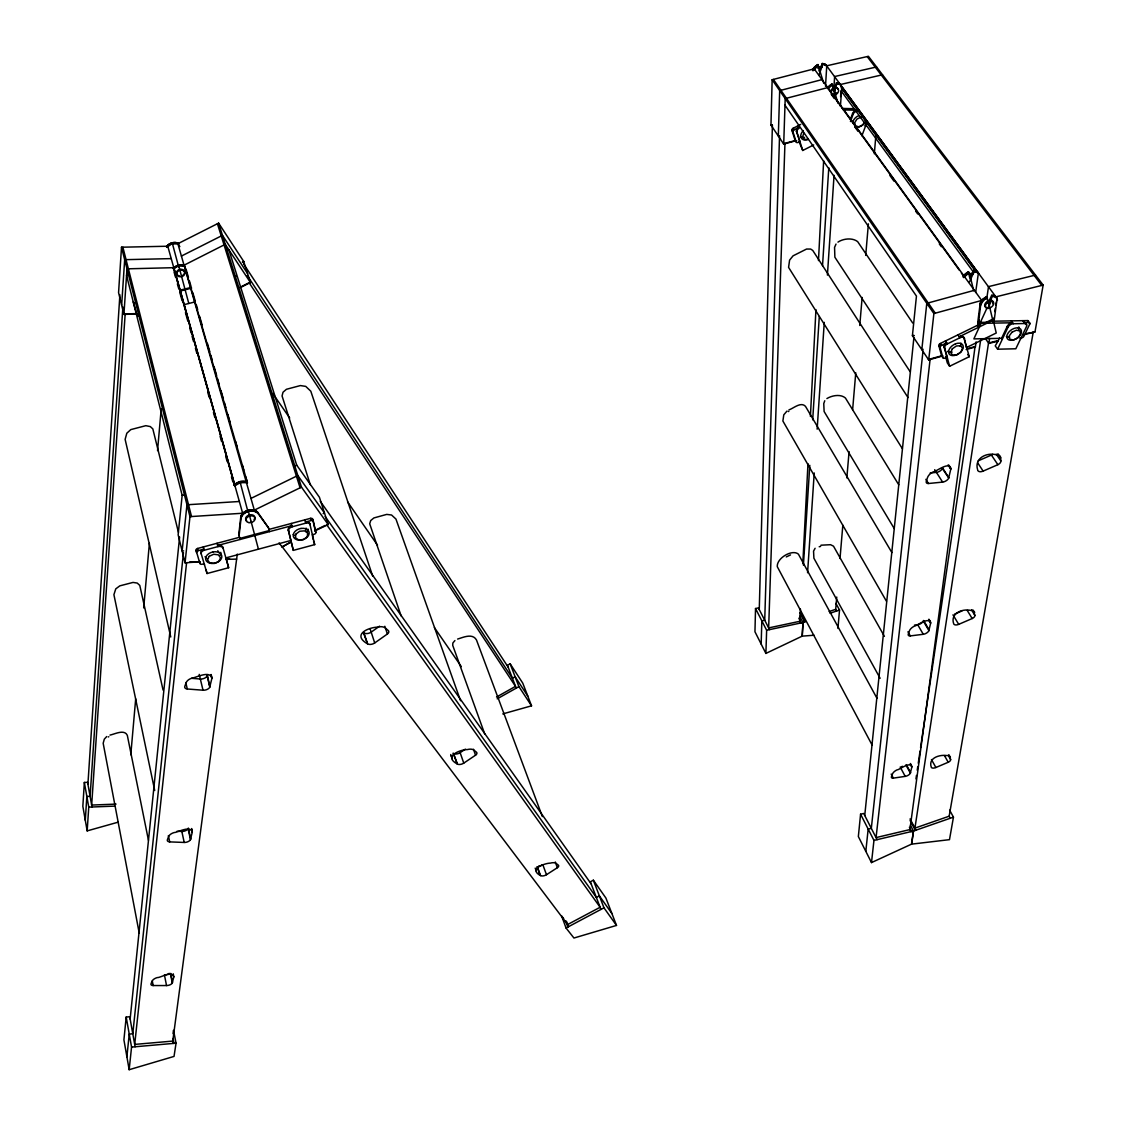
<?xml version="1.0" encoding="UTF-8"?>
<svg xmlns="http://www.w3.org/2000/svg" width="1126" height="1126" viewBox="0 0 1126 1126"><rect width="100%" height="100%" fill="white"/><g stroke="black" fill="none" stroke-linecap="round" stroke-linejoin="round"><path stroke-width="1.5" d="M769.537 629.631L758.403 607.913L755.532 608.519L754.955 631.756L765.891 653.418L802.092 636.19L803.035 622.509L799.699 616.302M800.727 124.437L793.07 128.308A1.759 1.267 -37.7 0 0 791.93 130.334L795.153 140.44A1.759 1.267 -37.4 0 0 795.42 140.863L783.71 144.058L770.958 125.056L772.154 79.735L814.197 68.841L981.689 300.445L933.89 313.563L928.711 359.926L941.857 356.168A1.985 1.253 -33.5 0 1 941.589 355.76L938.831 345.626A1.985 1.253 -33.7 0 1 940.252 343.514L978.395 324.837L979.099 319.643M759.262 609.588L772.408 125.113L771.197 125.422M761.162 644.058L761.838 620.862L764.723 620.243L779.544 135.725L778.319 136.021L779.685 90.615L821.994 79.622M765.891 653.418L766.637 630.25L755.532 608.519M783.71 144.058L785.202 98.581L827.694 87.617M804.752 621.918L799.798 612.6L805.343 621.721L802.993 622.523L802.303 636.134L814.028 635.233M800.713 623.002L799.812 621.299L800.445 609.039M802.81 563.507L807.975 463.701M810.41 416.423L815.942 309.608M818.475 260.585L823.641 160.779M825.513 86.252L826.751 65.787L825.935 64.844L822.262 63.492L819.475 71.459M92.008 807.004L87.575 782.331L84.351 782.443L82.845 806.286L87.166 830.889L118.174 822.163M242.681 513.343L167.76 246.228L121.509 247.213L118.568 292.647L123.916 314.393L137.02 313.999M803.415 565.125L809.791 465.334M812.69 419.815L819.292 316.533M822.529 265.764L828.792 167.732M833.873 88.377L834.619 76.54L876.577 66.955M85.294 820.249L86.843 796.462L90.094 796.335L122.889 306.934M87.912 784.245L119.891 294.787M121.65 305.202L124.676 259.684L171.236 258.614M87.166 830.889L88.757 807.131L84.351 782.443M123.916 314.393L126.999 268.832L173.784 267.678L234.898 485.587M807.581 572.74L814.225 472.948M817.152 429.175L824.26 322.374M827.413 275.11L834.056 175.304M840.39 84.52L882.531 74.766M840.601 96.597L841.038 91.347M977.565 469.528C974.173 457.944 987.023 452.145 996.369 454.834A7.91 4.659 -31.9 0 1 1000.676 457.818L1000.845 460.97A3.702 2.182 -31.9 0 1 997.875 464.686L983.139 471.104A5.531 3.265 -31.7 0 1 977.762 470.443L977.664 470.147M836.632 611.01L835.703 609.307L836.745 597.047M840.01 558.496L842.825 525.209M846.836 477.917L849.074 451.625M852.635 409.582L855.76 372.79M859.757 325.484L862.136 297.447M865.711 255.405L868.385 223.863M874.325 153.783L875.803 136.26M130.785 754.758L135.697 698.824M143.692 607.927L149.392 543.253M157.541 450.611L161.229 408.654M837.927 628.421L839.532 610.01L835.886 603.395M135.12 1046.772L129.729 1016.75L126.196 1017.045L123.916 1039.833L129.166 1069.7L174.023 1056.427L176.05 1043.183L173.531 1030.318L173.024 1033.64M877.112 839.658L863.698 813.479L860.574 814.211L858.35 836.548L871.496 862.586L911.469 844.176L913.496 831.044L910.47 825.442M127.942 275.42L126.548 275.434L182.159 495.327L178.147 534.794L185.044 562.831L199.795 561.804L189.745 561.973M130.137 1019.072L179.611 536.975M126.9 1056.779L129.237 1034.09L132.784 1033.781L183.468 552.627M928.711 359.926L912.412 335.675L916.451 296.096L784.977 105.182M864.74 815.505L913.904 337.504M988.121 303.035L991.668 295.322L995.159 296.138L997.087 298.517L994.357 319.094L992.907 322.191M129.166 1069.7L131.559 1047.081L126.196 1017.045M185.044 562.831L189.97 516.637L121.509 247.213M173.84 976.861C171.785 970.373 160.314 977.959 157.161 977.607A6.869 3.674 -13.5 0 0 152.052 981.267L151.081 983.702A3.223 1.717 -13.4 0 0 153.178 985.546L166.535 985.56A4.8 2.562 -13.6 0 0 172.123 983.308L173.84 976.861L173.221 973.807M865.81 851.326L868.174 829.074L871.313 828.342L922.996 351.045M192.25 832.339C190.505 824.795 177.486 832.663 174.136 832.564A7.474 4.391 -13.3 0 0 168.534 836.731L167.45 839.616A3.505 2.055 -13.2 0 0 169.702 841.896L184.214 842.445A5.222 3.054 -13.6 0 0 190.294 839.982L192.25 832.339L191.589 828.863M211.857 678.485C210.52 669.815 195.811 677.782 192.208 678.063A8.093 5.222 -13.4 0 0 186.086 682.806L184.861 686.198A3.8 2.449 -13.3 0 0 187.296 688.999L203.018 690.21A5.658 3.645 -13.7 0 0 209.633 687.507L211.857 678.485L211.111 674.896M871.496 862.586L873.959 840.404L860.574 814.211M911.863 766.947C909.935 760.852 899.407 770.029 897.014 769.888A6.489 3.35 -26.1 0 0 892.411 774.111L891.51 776.616A3.04 1.576 -26 0 0 893.34 778.122L905.22 776.377A4.546 2.336 -26.2 0 0 910.23 773.449L911.863 766.947L910.441 764.005M238.782 534.554L240.753 517.031C242.329 510.205 253.097 507.319 257.854 512.499L268.509 527.841L258.178 513.625C253.42 508.459 242.653 511.331 241.077 518.171L239.092 535.68L238.782 534.554L239.838 538.411L269.198 530.571L268.171 526.715M930.639 623.213C929.006 616.006 916.831 626.042 914.411 626.14A7.15 3.997 -28.2 0 0 909.344 631.039L908.33 634.022A3.35 1.872 -28.1 0 0 910.315 635.909L923.278 634.29A5.011 2.787 -28.3 0 0 928.767 630.982L930.639 623.213L929.063 620.144M950.78 469.106C949.922 460.196 935.03 472.498 933.088 471.963A7.882 4.729 -31 0 0 927.5 477.635L926.36 481.168A3.688 2.21 -30.8 0 0 928.5 483.504L942.617 482.097A5.517 3.294 -31.1 0 0 948.627 478.353L950.78 469.106L948.092 464.954M305.85 530.515L306.131 528.122M979.733 326.737L977.762 322.275L980.225 303.091L982.688 299.389L986.7 296.617L988.895 303.865M979.085 325.822L978.452 323.261L980.69 304.822L983.392 300.361L987.418 297.588M173.221 1043.436L172.771 1041.086L236.629 559.129L226.34 559.326L229.718 559.087M236.629 559.129L237.304 554.105M910.976 831.65L909.892 829.595L975.074 346.526L968.923 348.244M966.164 349.553L975.398 346.991L976.087 341.896M953.455 817.138L913.453 831.058L911.694 844.12L949.485 839.658L953.455 817.138L949.626 810.157M975.637 292.464L978.41 272.928M915.959 778.896L916.465 775.42M917.24 770.198L917.746 766.722M918.267 763.231L920.055 751.056M920.575 747.565L980.605 340.277M986.995 296.997L988.515 286.623L1035.512 275.068M988.515 342.994L914.931 828.117L949.162 816.195L1033.288 331.818L1034.991 331.917L1023.576 334.788M999.494 337.997L998.002 341.164L988.839 343.458L989.613 338.335M995.919 296.842L1043.155 285.089L868.428 56.3L826.751 65.787M994.751 311.592L995.3 308.341M995.848 305.076L996.397 301.824M1034.991 331.917L1043.155 285.089M803.781 133.135L802.641 136.837L804.555 139.385L808.384 139.286M812.55 70.628L814.492 67.096L817.884 64.548L823.711 83.197M818.968 70.755L820.432 66.561A4.11 2.998 -40 0 1 822.022 67.081M818.869 75.456L822.796 64.224L822.262 63.492M833.536 90.924L836.421 82.86L839.109 83.451L840.855 85.238M834.099 91.628L836.97 83.62L836.421 82.86M833.606 95.161L835.619 87.406A4.166 2.998 -39.5 0 1 838.04 89.25M942.701 468.078L948.838 477.959L942.406 468.641A5.503 3.308 -31.2 0 1 936.424 472.385L930.175 472.99M850.44 119.314L852.579 113.501A4.011 2.843 -39 0 1 856.281 110.32M850.454 121.524L853.128 114.261A4.011 2.843 -38.9 0 1 857.308 110.995M861.897 135.796L866.626 123.184M227.719 250.493L228.916 249.873L296.715 465.151L319.418 497.27L328.187 524.561L315.153 530.768A1.985 1.379 -16.9 0 0 315.181 530.205L312.662 519.199A1.985 1.393 -16.9 0 0 310.438 518.354L268.875 529.445L269.508 531.627M818.419 65.294L813.31 70.628L812.775 69.896M969.81 276.377L971.105 273.463A4.645 2.984 -35.6 0 1 972.808 273.942M969.81 278.713L973.497 270.451L977.861 272.168M969.19 282.584L974.187 271.394L973.497 270.451M977.495 326.188L978.916 323.106M1002.295 339.278L1001.591 338.307L1007.263 326.315A4.546 2.815 -34.8 0 1 1012.626 322.768L981.028 323.345L980.366 322.416L987.22 307.511L987.896 308.425L991.246 301.135L990.584 300.206A4.715 2.97 -35.1 0 1 992.78 303.809M989.233 303.133L992.386 296.293L991.668 295.322M981.028 323.345L973.863 338.898L1001.591 338.307M998.002 341.164L995.243 345.879L997.608 349.201L1015.821 348.779L1026.574 326.399A3.857 2.365 -34.9 0 0 1024.857 323.528L1022.76 320.671M997.608 349.201L1007.967 327.286A4.546 2.815 -34.8 0 1 1013.33 323.739L1024.857 323.528M1026.124 324.682A3.842 2.365 -35 0 0 1024.139 322.557L1028.925 322.458A1.999 1.225 -35 0 1 1029.811 323.964L1023.858 336.336A1.999 1.225 -34.7 0 1 1021.493 337.884M923.419 620.933L923.151 621.411A4.983 2.801 -28.4 0 1 922.813 621.876M166.507 246.974C168.83 242.639 175.22 241.119 179.301 243.793M824.767 400.757L823.753 403.601L824.119 411.511L894.283 528.643M864.163 122.621L862.657 125L858.744 126.816L855.464 125.845L854.733 122.621L856.985 119.046L860.911 117.217M963.448 275.884L967.741 272.14L969.289 272.661L963.645 277.587L962.955 276.644M834.352 90.924L831.987 83.943L827.526 87.87L959.324 270.198M828.074 88.63L832.55 84.703M836.013 244.075L834.563 247.396L834.873 257.221L910.132 371.679M177.95 243.047L178.189 243.892L171.645 243.878L167.112 247.171L166.873 246.312M173.123 268.621L177.711 265.314L184.34 265.3L247.495 482.941M233.842 485.362L239.979 481.576L247.185 481.844L245.721 476.777M815.111 548.278L813.549 551.135L813.901 558.215L880.124 678.288M185.297 266.496L180.484 265.623L176.374 266.82L173.826 268.861L173.573 267.988M246.721 482.632L240.288 482.66L234.672 485.813L174.051 269.677M454.918 640.553L452.849 643.03L452.722 645.367L484.771 734.096M787.004 411.046L783.795 414.818L782.88 421.011L886.458 601.27M106.731 736.531L104.31 739.163L103.17 743.244L139.258 933.271M837.955 242.104C843.416 238.515 852.382 237.516 857.66 241.64L912.707 323.007M379.603 626.169L371.186 632.122A5.531 3.617 -17.9 0 1 364.289 633.15L363.332 632.516L367.78 644.002A5.56 3.603 -18 0 0 374.705 642.96L387.4 633.994A3.716 2.421 -18.4 0 0 388.104 630.391L385.444 628.097A7.938 5.166 -18.2 0 0 377.97 627.112C367.864 627.379 351.847 634.754 367.414 643.805L363.923 632.953M826.892 398.562C832.072 395.409 840.629 393.833 845.429 398.013L898.745 484.785M456.692 763.667C443.236 756.01 460.787 749.466 467.431 749.564A7.235 4.307 -19.5 0 1 474.06 750.226L476.34 752.112A3.392 2.013 -19.6 0 1 475.552 755.194L463.771 763.118A5.067 3.012 -19.3 0 1 457.522 764.174L453.088 753.195L453.919 753.702A5.039 3.012 -19.3 0 0 460.14 752.675L465.348 749.156M546.476 874.705L557.384 867.696A3.082 1.675 -20.5 0 0 558.229 865.064L556.272 863.515A6.587 3.575 -20.4 0 0 550.375 863.121C544.759 863.163 527.756 869.173 540.846 875.732A4.617 2.491 -20.2 0 0 546.476 874.705L542.831 864.698A4.588 2.505 -20.2 0 1 542.296 865.007M502.787 713.912L531.542 705.819L522.76 683.13L510.148 663.819L507.46 665.339L516.201 688.169M496.51 697.036L515.511 686.367L249.113 282.71L240.274 287.158M497.185 698.838L518.917 686.635L510.148 663.819M563.619 918.534L561.649 916.015L566.04 928.007L573.95 938.028L616.499 925.431L605.901 898.027L593.346 880.194L590.362 881.799L600.946 909.442M566.04 928.007L603.972 907.823L616.499 925.431M254.363 510.247L177.866 243.723L218.613 223.131L243.624 261.302L250.436 282.513L240.415 287.566M242.456 261.908L243.624 261.302M242.583 262.316L243.751 261.711M250.296 282.105L249.24 283.119M799.657 141.623L798.109 142.397A1.759 1.267 -37.4 0 1 796.166 141.946L792.943 131.826A1.759 1.267 -37.7 0 1 794.097 129.8L798.63 127.505A3.378 2.449 -37.8 0 0 796.42 131.404L800.178 142.383M181.413 256.066L222.455 235.362L247.551 273.548M184.059 265.201L225.256 244.328L250.436 282.513M798.911 141.383L802.739 150.476L813.704 144.944M295.364 465.826L296.715 465.151M254.293 510.162L301.458 487.122L218.613 223.131M323.134 513.681L324.471 513.02L297.813 475.51L250.929 498.438M326.836 525.237L328.018 524.04M788.974 409.85C793.211 408.597 800.839 401.391 805.442 406.275L891.905 552.613M985.067 322.895L992.541 319.235L988.178 300.839A4.715 2.97 -35.1 0 0 984.786 304.583A4.715 2.97 -35.1 0 0 986.46 307.44M946.755 357.195L944.995 358.054A1.985 1.253 -33.5 0 1 942.884 357.674L940.126 347.54A1.985 1.253 -33.7 0 1 941.547 345.429L946.741 342.881A3.828 2.421 -33.8 0 0 943.996 346.963L947.43 358.167M992.541 319.235L993.202 320.15L959.211 336.787A4.518 2.843 -34.1 0 1 963.955 337.687L969.261 356.689L949.612 366.274L947.318 362.924L945.573 356.435M949.612 366.274L944.672 347.948A3.828 2.421 -33.8 0 1 947.416 343.866L959.887 337.772A4.532 2.843 -34 0 1 964.644 338.659M314.675 530.796A1.985 1.379 -16.9 0 0 314.914 530.43L325.189 525.42M967.164 348.525L966.488 347.554L996.243 333.014L993.202 320.15M282.091 546.94L291.057 541.986L282.091 546.94L279.051 542.915M786.272 556.934L790.522 554.907M978.227 460.83L991.415 455.073A3.688 2.182 -32 0 0 992.653 454.355M954.468 614.191L961.928 610.982M974.666 612.741A7.164 3.955 -29 0 0 970.682 610.391C962.477 608.476 949.894 613.276 953.764 623.973A5.011 2.773 -28.8 0 0 958.705 624.353L972.188 618.54A3.35 1.844 -29 0 0 974.877 615.359L973.005 610.025M950.4 757.362A6.489 3.322 -26.8 0 0 946.699 755.546C939.9 754.49 927.838 757.728 931.329 767.355A4.546 2.322 -26.6 0 0 935.889 767.51L948.205 762.26A3.04 1.548 -26.8 0 0 950.625 759.529L948.908 754.702M829.116 611.559L835.703 609.307M830.045 613.262L839.532 610.01M819.193 546.772L820.629 546.377M942.912 355.858A1.985 1.253 -33.5 0 1 941.688 355.802L928.387 359.461M457.62 639.061C463.11 637.457 472.484 632.896 476.481 639.976L542.366 816.575M109.982 735.081C114.19 734.391 124.437 728.803 127.322 735.362L148.449 840.278M974.356 290.311L926.797 303.316L921.814 349.665L923.179 349.299M240.134 539.467L239.528 537.271L197.613 548.461A2.013 1.393 -13.4 0 0 196.065 550.318L196.628 552.528A2.013 1.393 -13.4 0 1 198.176 550.67L203.89 549.136A3.871 2.688 -13.6 0 0 200.907 552.725L207.057 573.528L228.648 567.729L226.34 559.326M228.648 567.729L222.892 547.363A4.56 3.167 -14 0 0 217.614 545.477L291.887 525.659A4.518 3.153 -16.3 0 0 288.256 529.896L293.309 550.375L314.703 544.632L309.777 523.66A3.828 2.674 -16.7 0 0 305.47 522.028L311.114 520.522A1.985 1.393 -16.9 0 1 313.352 521.366L315.857 532.373A1.985 1.379 -16.9 0 1 314.253 534.231L312.324 534.751L312.676 535.863M200.907 552.725L201.202 553.865A3.871 2.688 -13.6 0 1 204.186 550.276L217.923 546.617A4.56 3.167 -14 0 1 223.201 548.489L222.892 547.363M293.309 550.375L288.594 531.022A4.518 3.153 -16.3 0 1 292.225 526.771L305.808 523.154A3.828 2.674 -16.7 0 1 310.114 524.772L309.777 523.66M912.412 335.675L913.777 335.309M912.722 336.125L914.073 335.759M180.047 290.184L191.392 287.341M180.273 291.015L191.631 288.157M783.471 143.692L795.308 140.595A1.759 1.267 -37.4 0 0 796.645 140.637M183.89 304.71L195.305 301.838M770.958 125.056L772.169 124.761M990.035 342.614L997.678 340.714M1026.588 333.507L1033.626 332.269M909.892 829.595L876.056 837.589L930.076 359.56M873.959 840.404L913.496 831.044M799.812 621.299L768.65 627.914L784.935 143.748M766.637 630.25L803.035 622.509M914.467 625.113L917.69 624.719A4.983 2.801 -28.4 0 0 922.405 622.34M172.771 1041.086L134.698 1044.407L186.578 562.747M131.559 1047.081L176.05 1043.183M189.97 516.637L242.695 513.231M239.402 501.492L186.958 504.772L182.131 550.966L183.651 550.881M820.967 545.195L830.566 544.702L833.507 546.18L884.417 636.359M182.159 495.327L183.707 495.243M116.034 804.105L91.656 805.062L125.169 313.943L136.922 313.577M88.757 807.131L114.655 806.117M123.818 313.971L125.282 314.365M992.217 321.22L1027.531 320.586A1.999 1.225 -35.1 0 1 1028.587 321.501M980.366 322.416L988.206 322.275M992.386 296.293L995.877 297.109L997.439 299.755M974.187 271.394L977.087 271.901L979.099 274.237M842.262 108.434L854.395 108.715M843.332 109.912L855.464 110.179M836.97 83.62L840.207 84.549L841.812 87.223L840.432 106.111L839.883 105.351M822.796 64.224L826.892 66.068M177.021 831.255L181.835 831.438A5.194 3.068 -13.5 0 0 187.887 828.989L188.366 828.103L190.787 839.081M191.631 678.316L200.329 679.02A5.63 3.645 -13.6 0 0 206.917 676.332L207.451 675.29L209.858 687.141L207.142 675.966M199.781 561.79L199.626 561.677A2.013 1.393 -13.5 0 1 199.33 561.198L199.893 563.408A2.013 1.393 -13.5 0 0 202.23 564.225L204.172 563.704L204.468 564.844M867.203 56.596L1041.775 285.441M281.936 546.42L567.659 924.53L600.116 907.26L326.667 524.716M1027.531 320.586L1029.811 323.964M825.935 64.844L997.087 298.517M825.471 64.435L826.005 65.167M839.658 83.803L840.207 84.549M841.108 85.829L977.649 272.225M995.159 296.138L995.877 297.109M996.594 298.137L997.312 299.108M824.922 64.083L825.471 64.829M839.109 83.451L839.658 84.211M841.263 86.463L977.495 272.534M994.596 295.814L995.3 296.785M824.331 63.816L824.865 64.548M838.504 83.183L839.053 83.943M975.749 270.704L976.439 271.647M993.948 295.561L994.666 296.532M841.333 87.138L976.495 271.802M996.749 299.474L997.453 300.445M823.683 63.633L824.218 64.365M837.857 83L838.406 83.76M975.046 270.536L975.749 271.479M993.245 295.392L993.948 296.363M841.319 87.842L976.425 272.52M1011.247 320.882L1013.33 323.739M822.979 63.52L823.528 64.252M837.153 82.888L837.702 83.648M974.3 270.451L974.989 271.394M992.485 295.308L993.188 296.279M841.08 90.798L973.891 272.731M864.937 125.45L865.5 126.211M1019.875 337.913L1020.578 338.884M820.432 66.561L820.938 67.25A4.124 2.998 -40 0 1 821.797 67.405M971.105 273.463L971.752 274.35A4.659 2.984 -35.6 0 1 972.695 274.477M852.579 113.501L853.128 114.261M1007.263 326.315L1007.967 327.286M817.138 64.942L817.673 65.674M831.227 84.337L831.79 85.097M967.741 272.14L968.43 273.097M985.841 297.039L986.545 298.024M818.32 67.067L818.827 67.771A4.124 2.998 -40 0 0 817.926 68.334M834.042 94.345A4.166 2.998 -39.5 0 0 835.225 93.922L835.745 94.64L833.479 87.927A4.166 2.998 -39.5 0 0 830.608 91.938M816.406 65.392L816.941 66.138M830.495 84.802L831.044 85.548M966.896 272.633L967.586 273.59M984.983 297.546L985.7 298.517M815.717 65.913L816.251 66.645M829.806 85.323L830.355 86.069M966.108 273.196L966.798 274.139M984.18 298.108L984.884 299.08M815.083 66.476L815.618 67.222M829.144 85.9L829.693 86.646M965.348 273.801L966.038 274.758M983.406 298.728L984.11 299.699M217.768 550.755L219.19 552.711M814.492 67.096L815.027 67.841M828.539 86.519L829.088 87.279M964.644 274.462L965.334 275.42M982.688 299.389L983.392 300.361M813.957 67.757L814.492 68.503M828.004 87.181L828.553 87.941M964.011 275.166L964.7 276.109M982.041 300.079L982.745 301.064M813.493 68.447L814.028 69.193M961.379 273.041L964.123 276.841M981.464 300.811L982.168 301.796M993.653 318.123L994.357 319.094M813.099 69.165L813.634 69.911M831.241 94.288L834.324 98.567M854.915 127.055L857.998 131.334M889.892 175.487L894.016 181.187M915.621 211.111L917.676 213.954M939.281 243.878L941.35 246.721M980.957 301.571L981.661 302.542M980.549 302.331L981.253 303.302M980.225 303.091L980.929 304.062M979.986 303.837L980.69 304.822M979.859 304.569L980.549 305.554M977.762 322.275L978.452 323.261M325.175 516.553L596.372 897.478L599.37 895.874L611.911 913.58M301.458 487.122L328.187 524.561M985.56 338.842L988.839 343.458M320.277 501.309L591.178 883.938M957.874 334.886L959.887 337.772M967.713 354.465L969.261 356.689M773.393 79.425L935.298 313.197M772.154 79.735L933.89 313.563M272.745 393.438L289.706 418.013M347.582 501.844L377.52 545.209M434.397 627.604L461.336 666.634M797.602 126.013L799.164 128.265A3.392 2.449 -37.8 0 0 796.941 132.178L802.739 150.476M945.432 340.981L947.416 343.866M796.42 131.404L796.941 132.178M943.996 346.963L944.672 347.948M177.866 243.723L179.85 246.608M793.07 128.308L794.097 129.8M940.252 343.514L941.547 345.429M791.93 130.334L792.943 131.826M938.831 345.626L940.126 347.54M795.153 140.44L796.166 141.946M941.589 355.76L942.884 357.674M997.889 453.708L1000.676 457.818M996.228 454.116L1000.845 460.97M991.415 455.073L997.875 464.686M977.664 462.842L983.139 471.104M247.34 275.617L512.414 678.302L515.131 676.768L527.742 696.009M243.54 263.78L508.136 667.099M518.917 686.635L531.542 705.819M908.02 397.562L812.761 250.451L810.678 249.057L806.568 249.043L793.07 255.827L789.593 260.134L788.58 267.383L902.39 448.711M948.979 465.207L950.823 468.346M949.035 465.939L950.823 468.712M934.707 469.697L942.617 482.097M925.868 479.324L928.5 483.504M971.555 609.926L974.877 615.359M967.22 610.405L972.188 618.54M952.976 614.838L958.705 624.353M928.908 619.258L930.526 621.988M929.006 619.539L930.667 622.565M923.602 620.468L929.217 630.039M923.334 621.073L928.95 630.644M917.69 624.719L923.278 634.29M907.936 631.785L910.315 635.909M948.402 755.56L950.625 759.529M944.489 755.645L948.205 762.26M931.469 759.557L935.889 767.51M949.162 816.195L950.288 818.236M876.999 698.331L798.418 554.161C792.366 548.855 776.476 558.172 777.292 566.688L872.115 745.074M910.385 763.498L911.877 766.412M906.289 764.653L910.624 772.661M906.064 765.173L910.399 773.168M900.195 767.045L905.22 776.377M891.201 774.111L893.34 778.122M910.047 818.926L916.015 830.172M910.146 820.558L915.368 830.397M798.841 618.216L801.304 622.875M909.386 827.272L911.61 831.495M593.346 880.194L603.972 907.823M555.259 861.981L557.384 867.696M566.448 921.265L568.461 926.726M565.646 921.054L567.842 927.05M537.454 867.034L540.579 875.606M537.018 866.738L540.128 875.324M535.188 868.132L536.384 871.214M460.548 700.724L395.944 519.058L391.552 515.004L386.725 514.399L373.916 517.932L370.721 520.536L369.694 523.787L401.137 615.964M473.441 749.24L475.552 755.194M460.14 752.675L463.771 763.118M453.609 753.547L457.212 764.005M451.202 755.687L452.23 758.685M450.724 754.533L452.047 758.431M372.734 576.273L310.804 391.215L305.737 386.387L300.389 385.571L286.426 389.286L283.02 392.228L282.063 395.958L310.269 484.659M384.839 626.267L387.4 633.994M370.102 628.801L374.705 642.96M312.662 519.199L313.352 521.366M315.181 530.205L315.857 532.373M310.438 518.354L311.114 520.522M217.417 223.75L300.079 487.811M313.521 540.832L314.703 544.632M304.794 519.86L305.808 523.154M291.226 523.477L292.225 526.771M288.256 529.896L288.594 531.022M291.184 541.62L290.846 540.494L225.876 557.891L226.185 559.031M196.065 550.318L199.893 563.408M817.884 64.548L818.827 67.771M137.02 315.097L133.375 302.43A1.773 1.407 -10.3 0 1 133.403 301.698M835.225 93.922L837.899 103.113M831.987 83.943L833.423 88.841M257.854 512.499L258.178 513.625M257.39 511.936L257.713 513.062M256.827 511.443L257.15 512.569M256.179 511.007L256.503 512.133M186.029 269.015L188.45 277.46M189.421 280.838L190.871 285.905M192.813 292.661L195.248 301.106M196.22 304.484L197.669 309.551M199.612 316.307L202.047 324.752M207.381 343.331L209.802 351.776M210.773 355.154L212.237 360.221M214.179 366.977L216.6 375.422M217.571 378.8L219.035 383.867M220.977 390.623L223.398 399.083M224.37 402.461L225.819 407.528M227.762 414.284L230.197 422.729M235.531 441.308L236.995 446.375M242.329 464.954L243.779 470.021M255.447 510.627L255.771 511.753M254.659 510.317L254.983 511.443M177.204 242.78L177.444 243.638M183.58 265.032L183.819 265.905M245.567 481.309L245.876 482.392M253.814 510.092L254.138 511.218M176.402 242.597L176.655 243.441M182.778 264.849L183.031 265.722M244.68 481.154L244.989 482.238M252.928 509.951L253.237 511.077M175.586 242.484L175.825 243.329M181.948 264.737L182.187 265.609M243.765 481.069L244.075 482.167M251.985 509.867L252.308 511.007M174.741 242.456L174.994 243.3M181.103 264.709L181.342 265.581M242.822 481.084L243.132 482.167M251.042 509.881L251.365 511.007M173.897 242.498L174.136 243.343M180.244 264.765L180.484 265.623M241.865 481.168L242.174 482.252M250.071 509.979L250.394 511.105M173.052 242.625L173.291 243.469M179.386 264.891L179.639 265.764M240.922 481.323L241.231 482.421M249.113 510.148L249.423 511.274M172.222 242.822L178.682 266.989M178.541 265.089L188.788 303.471M239.979 481.576L247.762 511.007M248.156 510.388L258.431 549.178M251.07 521.38L251.379 522.45M171.405 243.033L171.645 243.878M177.711 265.314L177.95 266.172M239.036 481.815L239.345 482.913M247.213 510.655L247.523 511.781M170.603 243.315L170.842 244.159M176.895 265.595L177.148 266.468M238.135 482.153L238.445 483.237M246.284 510.979L246.608 512.105M169.829 243.666L170.068 244.525M176.12 265.947L176.374 266.82M237.262 482.547L237.572 483.645M245.398 511.373L245.721 512.513M169.111 244.089L169.35 244.947M175.403 266.383L175.642 267.242M236.432 482.998L236.741 484.096M244.567 511.837L244.877 512.977M168.45 244.567L168.689 245.426M174.727 266.862L174.966 267.735M235.672 483.518L235.981 484.616M243.793 512.372L244.103 513.498M167.858 245.116L168.084 245.961M174.108 267.397L174.361 268.269M234.982 484.096L235.292 485.193M243.089 512.949L243.399 514.075M167.324 245.693L167.563 246.538M242.456 513.569L242.78 514.695M174.066 271.999L175.487 277.08M177.387 283.851L178.809 288.932M179.766 292.324L182.131 300.783M185.452 312.648L187.831 321.107M189.717 327.877L191.139 332.958M192.096 336.35L193.517 341.431M195.417 348.201L196.839 353.282M207.747 392.228L209.169 397.309M213.447 412.552L214.869 417.633M220.077 436.255L221.498 441.336M225.777 456.579L227.199 461.66M231.463 476.903L232.885 481.97M241.921 514.216L242.245 515.342M241.485 514.906L241.794 516.032M241.133 515.609L241.443 516.735M240.894 516.327L241.203 517.453M240.753 517.031L241.077 518.171M217.036 543.281L217.923 546.617M964.377 339.334L966.488 347.554M203.327 546.926L204.186 550.276M206.058 569.643L207.057 573.528M122.875 247.199L191.533 516.553M197.613 548.461L198.176 550.67M178.443 532.345L152.826 428.907L150.307 426.585L145.817 425.684L130.771 429.611L126.816 433.228L125.127 439.365L170.758 636.978M211.097 674.516L211.885 677.711M969.289 272.661L973.694 290.747M968.599 271.718L969.486 277.109M199.218 674.375L203.018 690.21M986.7 296.617L988.262 303.19M185.804 682.581L187.296 688.999M312.507 536.455L313.183 539.368M163.059 690.097L139.779 585.407L137.231 583.071L133.037 582.423L119.806 585.858L115.781 588.856L113.909 594.683L154.712 790.494M191.575 828.539L192.279 831.678M188.084 828.68L190.505 839.672M181.835 831.438L184.214 842.445M168.379 835.591L169.702 841.896M170.73 973.385L172.545 982.548M170.476 973.891L172.292 983.054M166.535 985.56L164.424 974.863A4.785 2.576 -13.5 0 0 166.367 974.637M172.996 1038.538L173.939 1043.366M152.306 980.943L153.178 985.546M960.942 343.191A8.149 5.137 -33.8 0 1 960.168 346.329M952.146 352.128A8.149 5.137 -33.8 0 1 947.487 351.298M902.489 766.299A4.532 2.351 -26.3 0 1 901.335 766.778M991.246 301.135A4.729 2.97 -35.1 0 1 992.682 305.906A4.729 2.97 -35.1 0 1 985.855 307.694A4.729 2.97 -35.1 0 1 988.853 301.754M788.355 411.567A6.432 4.194 -30.2 0 1 788.862 411.257M836.773 92.768A4.166 2.998 -39.5 0 1 835.956 93.472M804.583 137.372A7.22 5.194 -37.8 0 1 800.276 136.387M808.088 139.525A7.22 5.194 -37.7 0 1 801.233 137.935A7.22 5.194 -37.7 0 1 803.345 130.602M836.139 88.109A4.166 2.998 -39.5 0 1 837.716 92.979A4.166 2.998 -39.5 0 1 831.579 94.204M831.129 92.656A4.166 2.998 -39.5 0 1 834 88.644M864.965 122.171A7.263 5.123 -38.8 0 1 854.789 126.731M852.734 123.381A7.263 5.123 -38.8 0 1 859.025 115.556M1018.833 326.906A8.192 5.053 -34.7 0 1 1018.706 329.876M1009.586 336.941A8.192 5.053 -34.7 0 1 1006.377 336.575M246.721 520.831A4.701 3.322 -15 0 1 246.932 516.243A4.701 3.322 -15 0 1 253.167 515.187A4.701 3.322 -15 0 1 254.04 519.593M220.795 552.331A8.234 5.714 -13.8 0 1 220.006 555.385M207.437 558.806A8.234 5.714 -13.8 0 1 205.059 556.624M169.238 973.343A4.785 2.576 -13.5 0 1 167.014 974.454M108.307 736.981A6.207 3.885 -11.6 0 1 108.8 736.728M179.301 275.898A4.124 3.322 -12.5 0 1 176.951 271.324A4.124 3.322 -12.5 0 1 183.088 269.79A4.124 3.322 -12.5 0 1 183.299 274.899M182.426 275.462A4.124 3.322 -12.5 0 1 181.427 275.828M136.753 313.718A1.773 1.393 -10.5 0 1 136.598 313.38M138.005 315.984A1.773 1.393 -10.6 0 1 137.625 315.815M133.811 304.147A1.773 1.407 -10.4 0 1 134.501 302.627M235.827 275.8A1.745 1.393 -15.2 0 1 236.305 276.363M541.719 865.289A4.588 2.505 -20.2 0 1 538.721 865.964M308.017 529.107A8.149 5.686 -16.5 0 1 307.046 532.162M294.576 535.427A8.149 5.686 -16.5 0 1 293.253 534.456M295.885 534.118L295.491 537.721L298.657 539.973L303.527 539.551L307.257 536.708L307.679 533.105L304.513 530.853L299.629 531.275L295.885 534.118M952.286 348.849L950.738 352.663L952.638 355.169L956.861 354.901L960.957 352.044L962.519 348.244L960.633 345.724L956.396 345.978L952.286 348.849M209.197 556.343L207.536 559.904L209.703 562.831L214.39 563.422L218.866 561.339L220.527 557.792L218.388 554.851L213.701 554.245L209.197 556.343M1011.978 332.212L1009.206 335.942L1009.755 339.193L1013.273 340.038L1017.721 338.011L1020.508 334.295L1019.987 331.044L1016.454 330.171L1011.978 332.212M955.467 343.866L953.567 344.809A8.163 5.123 -33.8 0 0 950.569 355.154A8.163 5.123 -33.8 0 0 962.758 349.116A8.163 5.123 -33.8 0 0 955.467 343.866M213.124 551.909L211.041 552.486A8.248 5.714 -13.8 0 0 207.902 562.395A8.248 5.714 -13.8 0 0 221.315 558.735A8.248 5.714 -13.8 0 0 213.124 551.909M301.008 528.446L298.939 528.981A8.163 5.686 -16.5 0 0 295.223 538.946A8.163 5.686 -16.5 0 0 308.538 535.455A8.163 5.686 -16.5 0 0 301.008 528.446M1018.003 327.863L1016.257 327.891A8.206 5.053 -34.7 0 0 1006.855 337.504A8.206 5.053 -34.7 0 0 1018.101 337.364A8.206 5.053 -34.7 0 0 1018.003 327.863M248.987 522.619A4.701 3.322 -15 0 0 255.081 518.03A4.701 3.322 -15 0 0 247.537 517.059A4.701 3.322 -15 0 0 248.987 522.619M178.57 276.419A4.138 3.322 -12.5 0 0 184.889 273.308A4.138 3.322 -12.5 0 0 178.935 270.606A4.138 3.322 -12.5 0 0 178.57 276.419"/></g></svg>
